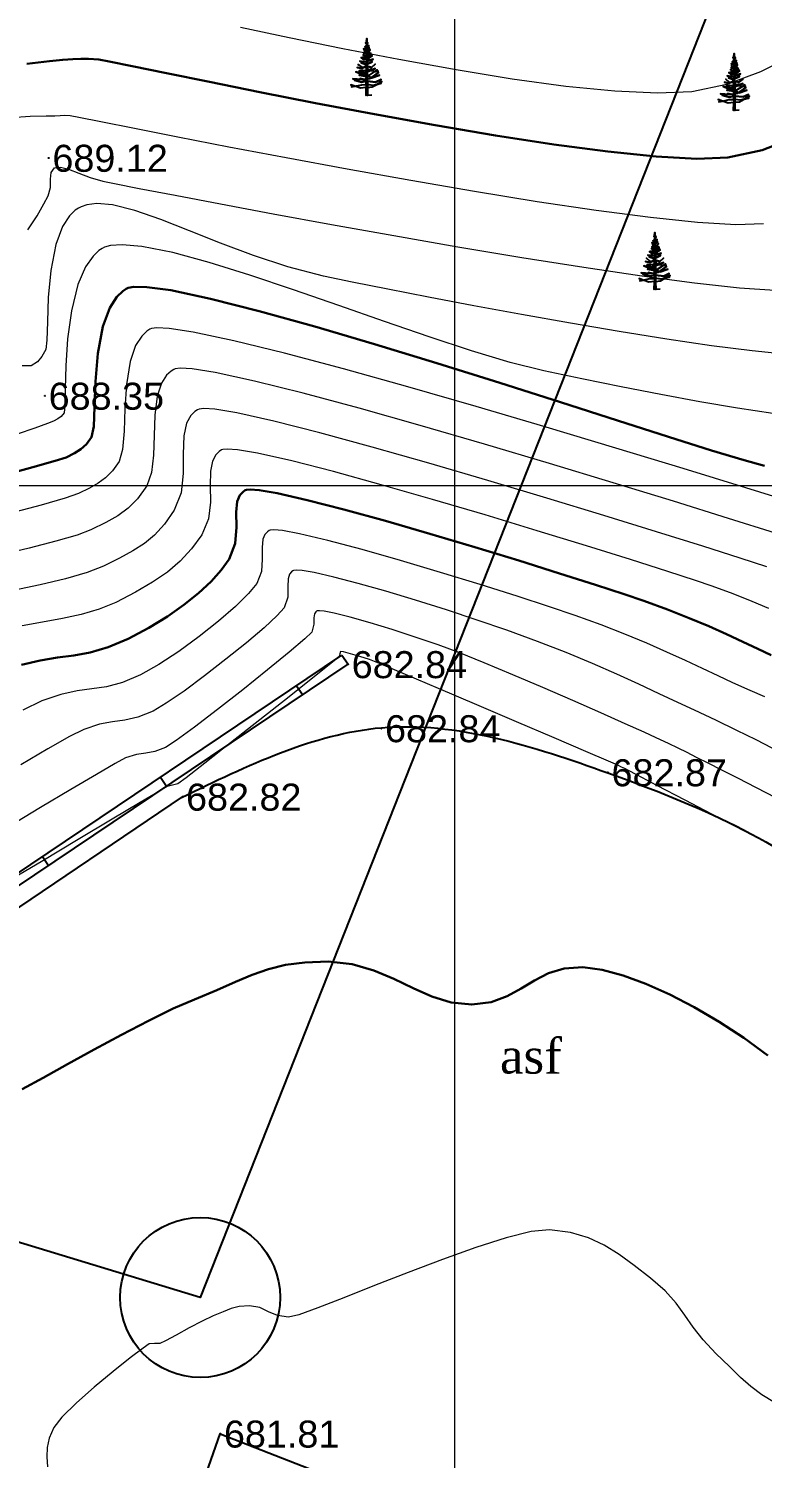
# Model space of a CAD drawing. Header units: feet. Extents: x 3381 to 1374491, y 675186 to 8751562.
# Drawn here: x 686647.5 to 686674.7, y 4376110.2 to 4376163.1 of the extents above; entities that cross this region are included whole.
import ezdxf

# ---------------------------------------------------------------- set-up
doc = ezdxf.new("R2010")
doc.units = ezdxf.units.FT
doc.header["$MEASUREMENT"] = 0
doc.header["$PDMODE"] = 34
doc.header["$PDSIZE"] = 0.01
doc.layers.get('0').update_dxf_attribs({"linetype": 'CONTINUOUS'})
for name, color, linetype in [('0_Point_Height', 2, 'CONTINUOUS'), ('0_Point_Point', 7, 'CONTINUOUS'), ('Aqaclar', 3, 'CONTINUOUS'), ('Yazilar', 7, 'CONTINUOUS')]:
    doc.layers.add(name, color=color, linetype=linetype)
for name, color, linetype, lineweight in [('ANA HORIZONTAL', 24, 'CONTINUOUS', 30), ('HORIZANTAL', 24, 'CONTINUOUS', 13), ('km setka', 170, 'CONTINUOUS', 15)]:
    doc.layers.add(name, color=color, linetype=linetype, lineweight=lineweight)
doc.styles.get("Standard").update_dxf_attribs({"font": 'arial.ttf', "height": 2.5})

msp = doc.modelspace()

# ---------------------------------------------------------------- linework, layer by layer
at = {"linetype": 'Continuous'}
for p, q in [((686642.723, 4376128.848, 682.77), (686659.136, 4376139.883, 682.842)), ((686659.136, 4376139.883, 682.842), (686659.359, 4376139.551, 682.842)), ((686642.946, 4376128.516, 682.77), (686659.359, 4376139.551, 682.842)), ((686657.458, 4376138.756, 682.839), (686657.682, 4376138.424, 682.839)), ((686652.424, 4376135.371), (686652.647, 4376135.039)), ((686648.052, 4376132.431), (686648.275, 4376132.1))]:
    msp.add_line(p, q, dxfattribs=at)
at = {"color": 30, "linetype": 'Continuous'}
msp.add_line((686642.001, 4376127.053, 682.709), (686653.228, 4376134.646, 682.82), dxfattribs=at)
msp.add_lwpolyline([(686561.888, 4376144.109), (686604.888, 4376228.109), (686685.888, 4376197.109), (686653.888, 4376116.109)], close=True)
at = {"color": 30, "linetype": 'Continuous', "elevation": 684.227}
msp.add_lwpolyline([(686520.321, 4376140.769), (686544.277, 4376135.188), (686566.407, 4376129.432), (686585.346, 4376124.858), (686597.144, 4376121.86), (686638.102, 4376111.667), (686653.614, 4376108.174), (686654.63, 4376111.065), (686665.312, 4376106.883), (686677.747, 4376100.863), (686698.461, 4376088.06)], dxfattribs=at)
msp.add_circle((686653.888, 4376116.109), 2.961)
at = {"linetype": 'Continuous'}
msp.add_open_spline([(686613.86, 4376350.079), (686615.681, 4376346.609), (686621.987, 4376334.591), (686631.884, 4376316.609), (686645.879, 4376297.345), (686656.65, 4376277.147), (686667.613, 4376259.262), (686676.741, 4376241.858), (686690.156, 4376223.337), (686706.755, 4376209.048), (686718.29, 4376194.211), (686726.22, 4376183.729), (686737.538, 4376171.81), (686745.787, 4376161.118), (686750.231, 4376155.358)], degree=3, knots=[0, 0, 0, 0, 11.75951, 40.72321, 61.46233, 83.054979, 109.290717, 124.392744, 141.962718, 177.533008, 189.558821, 198.276488, 216.955448, 238.768866, 238.768866, 238.768866, 238.768866], dxfattribs=at)
at = {"color": 30, "linetype": 'Continuous'}
msp.add_open_spline([(686653.199, 4376134.621), (686655.636, 4376135.804), (686660.729, 4376138.276), (686669.595, 4376135.452), (686676.867, 4376132.425), (686681.235, 4376127.177), (686682.187, 4376121.52), (686682.308, 4376117.54), (686682.382, 4376115.126)], degree=3, knots=[0, 0, 0, 0, 7.836941, 16.383664, 26.472949, 31.316468, 36.03358, 43.306752, 43.306752, 43.306752, 43.306752], dxfattribs=at)
at = {"layer": '0_Point_Point'}
for p in [(686648.282, 4376158.298, 689.123), (686648.142, 4376149.49, 688.349), (686659.359, 4376139.551, 682.842), (686660.593, 4376137.179, 682.839), (686668.976, 4376135.548, 682.871), (686653.228, 4376134.646, 682.82), (686654.63, 4376111.065, 681.814)]:
    msp.add_point(p, dxfattribs=at)
at = {"layer": 'ANA HORIZONTAL', "color": 16, "lineweight": 30}
for points, elevation in [([(686647.47, 4376161.781), (686648.316, 4376161.884), (686648.801, 4376161.935), (686649.175, 4376161.957), (686649.467, 4376161.967), (686649.759, 4376161.962), (686650.133, 4376161.939), (686650.518, 4376161.87), (686651.376, 4376161.697), (686652.638, 4376161.437), (686654.234, 4376161.11), (686656.096, 4376160.734), (686658.154, 4376160.33), (686660.34, 4376159.915), (686662.584, 4376159.508), (686664.818, 4376159.129), (686666.972, 4376158.797), (686668.977, 4376158.53), (686670.765, 4376158.348), (686672.266, 4376158.269), (686673.411, 4376158.312), (686674.69, 4376158.586), (686675.894, 4376159.059)], 690), ([(686674.769, 4376146.902), (686674.02, 4376147.102), (686672.813, 4376147.468), (686671.227, 4376147.968), (686669.339, 4376148.573), (686667.228, 4376149.25), (686664.973, 4376149.968), (686662.651, 4376150.696), (686660.343, 4376151.403), (686658.125, 4376152.058), (686656.076, 4376152.629), (686654.275, 4376153.086), (686652.801, 4376153.396), (686651.909, 4376153.518), (686651.434, 4376153.526), (686651.219, 4376153.487), (686651.144, 4376153.454), (686651.021, 4376153.37), (686650.803, 4376153.158), (686650.539, 4376152.743), (686650.288, 4376152.052), (686650.103, 4376151.054), (686650.017, 4376150.022), (686649.981, 4376149.079), (686649.949, 4376148.35), (686649.871, 4376147.958), (686649.675, 4376147.694), (686649.471, 4376147.512), (686649.231, 4376147.366), (686648.923, 4376147.211), (686648.525, 4376147.079), (686647.69, 4376146.844), (686646.529, 4376146.532)], 687.5), ([(686675.024, 4376139.89), (686674.522, 4376140.124), (686673.972, 4376140.383), (686673.37, 4376140.661), (686672.709, 4376140.957), (686671.981, 4376141.264), (686671.182, 4376141.58), (686670.304, 4376141.901), (686669.576, 4376142.147), (686668.514, 4376142.493), (686667.191, 4376142.915), (686665.679, 4376143.387), (686664.052, 4376143.884), (686662.383, 4376144.382), (686660.743, 4376144.856), (686659.207, 4376145.281), (686657.847, 4376145.632), (686656.736, 4376145.884), (686656.076, 4376145.998), (686655.738, 4376146.023), (686655.597, 4376146.009), (686655.553, 4376145.992), (686655.477, 4376145.939), (686655.359, 4376145.812), (686655.257, 4376145.573), (686655.216, 4376145.185), (686655.226, 4376144.623), (686655.184, 4376144.026), (686654.963, 4376143.446), (686654.668, 4376143.04), (686654.289, 4376142.619), (686653.828, 4376142.189), (686653.288, 4376141.756), (686652.672, 4376141.326), (686651.982, 4376140.905), (686651.222, 4376140.499), (686650.481, 4376140.182), (686649.821, 4376139.991), (686649.206, 4376139.879), (686648.601, 4376139.796), (686647.969, 4376139.695), (686647.275, 4376139.529)], 685), ([(686674.9, 4376125.072), (686674.006, 4376125.72), (686673.093, 4376126.319), (686672.174, 4376126.859), (686671.267, 4376127.331), (686670.386, 4376127.724), (686669.546, 4376128.029), (686668.763, 4376128.235), (686668.054, 4376128.333), (686667.361, 4376128.293), (686666.78, 4376128.113), (686666.264, 4376127.846), (686665.769, 4376127.544), (686665.247, 4376127.26), (686664.653, 4376127.047), (686663.94, 4376126.955), (686663.183, 4376127.032), (686662.466, 4376127.253), (686661.766, 4376127.562), (686661.056, 4376127.901), (686660.313, 4376128.215), (686659.509, 4376128.448), (686658.621, 4376128.543), (686657.767, 4376128.514), (686657.051, 4376128.418), (686656.418, 4376128.262), (686655.817, 4376128.05), (686655.195, 4376127.79), (686654.498, 4376127.486), (686653.674, 4376127.145), (686652.887, 4376126.802), (686651.971, 4376126.353), (686650.979, 4376125.835), (686649.962, 4376125.285), (686648.976, 4376124.742), (686648.072, 4376124.243), (686647.303, 4376123.825)], 682.5)]:
    msp.add_lwpolyline(points, dxfattribs=dict(at, elevation=elevation))
at = {"layer": 'Aqaclar', "color": 3}
for points in [[(686660.241, 4376160.616), (686660.029, 4376160.608), (686660.033, 4376160.903), (686659.825, 4376160.879), (686659.615, 4376160.954), (686659.465, 4376161.009), (686659.615, 4376160.954), (686659.49, 4376160.928), (686659.615, 4376160.954), (686659.869, 4376161.009), (686660.034, 4376161.016), (686660.033, 4376160.903), (686660.078, 4376160.908), (686660.082, 4376160.61), (686660.078, 4376160.908), (686660.254, 4376160.928), (686660.421, 4376161.021), (686660.589, 4376161.065), (686660.421, 4376161.021), (686660.614, 4376161.13), (686660.421, 4376161.021), (686660.28, 4376160.984), (686660.077, 4376161.014), (686660.078, 4376160.908), (686660.077, 4376161.014), (686660.058, 4376161.017), (686660.034, 4376161.016), (686660.036, 4376161.138), (686660.033, 4376161.138), (686659.863, 4376161.098), (686659.604, 4376161.171), (686659.863, 4376161.098), (686660.033, 4376161.138), (686660.036, 4376161.138), (686660.036, 4376161.185), (686660.027, 4376161.187), (686659.812, 4376161.235), (686659.942, 4376161.206), (686659.869, 4376161.195), (686659.54, 4376161.227), (686659.869, 4376161.195), (686659.942, 4376161.206), (686660.037, 4376161.221), (686660.036, 4376161.185), (686660.037, 4376161.221), (686660.074, 4376161.226), (686660.077, 4376161.014), (686660.075, 4376161.139), (686660.077, 4376161.138), (686660.381, 4376161.106), (686660.583, 4376161.195), (686660.381, 4376161.106), (686660.075, 4376161.139), (686660.074, 4376161.226), (686660.185, 4376161.243), (686660.482, 4376161.454), (686660.219, 4376161.268), (686660.242, 4376161.26), (686660.526, 4376161.357), (686660.242, 4376161.26), (686660.134, 4376161.3), (686660.073, 4376161.31), (686660.074, 4376161.226), (686660.073, 4376161.31), (686660.038, 4376161.315), (686660.037, 4376161.221), (686660.038, 4376161.315), (686659.774, 4376161.357), (686660.038, 4376161.315), (686660.038, 4376161.365), (686659.97, 4376161.365), (686659.648, 4376161.486), (686659.97, 4376161.365), (686660.038, 4376161.365), (686660.04, 4376161.468), (686659.951, 4376161.43), (686659.743, 4376161.478), (686659.951, 4376161.43), (686660.071, 4376161.481), (686660.072, 4376161.365), (686660.038, 4376161.365), (686660.072, 4376161.365), (686660.073, 4376161.31), (686660.072, 4376161.365), (686660.153, 4376161.365), (686660.352, 4376161.498), (686660.444, 4376161.559), (686660.352, 4376161.498), (686660.374, 4376161.494), (686660.469, 4376161.511), (686660.374, 4376161.494), (686660.216, 4376161.519), (686660.189, 4376161.531), (686660.071, 4376161.481), (686660.189, 4376161.531), (686660.368, 4376161.608), (686660.189, 4376161.531), (686660.128, 4376161.56), (686660.235, 4376161.584), (686660.128, 4376161.56), (686660.058, 4376161.592), (686660.069, 4376161.587), (686660.07, 4376161.547), (686660.128, 4376161.56), (686660.07, 4376161.547), (686660.071, 4376161.481), (686660.07, 4376161.547), (686660.041, 4376161.54), (686660.04, 4376161.468), (686660.041, 4376161.54), (686659.945, 4376161.519), (686659.768, 4376161.527), (686659.945, 4376161.519), (686660.041, 4376161.54), (686660.042, 4376161.632), (686660.096, 4376161.624), (686660.069, 4376161.628), (686660.069, 4376161.587), (686660.069, 4376161.628), (686660.042, 4376161.632), (686659.869, 4376161.656), (686659.736, 4376161.762), (686659.869, 4376161.656), (686659.933, 4376161.647), (686659.869, 4376161.608), (686659.698, 4376161.648), (686659.869, 4376161.608), (686659.933, 4376161.647), (686660.043, 4376161.715), (686660.042, 4376161.632), (686660.069, 4376161.628), (686660.068, 4376161.692), (686660.229, 4376161.648), (686660.368, 4376161.77), (686660.229, 4376161.648), (686660.068, 4376161.692), (686660.067, 4376161.772), (686660.254, 4376161.859), (686660.027, 4376161.754), (686659.844, 4376161.818), (686660.027, 4376161.754), (686660.043, 4376161.761), (686660.043, 4376161.715), (686660.045, 4376161.873), (686660.027, 4376161.867), (686659.938, 4376161.859), (686659.793, 4376161.883), (686659.938, 4376161.859), (686660.027, 4376161.867), (686660.045, 4376161.873), (686660.066, 4376161.88), (686660.067, 4376161.772), (686660.066, 4376161.88), (686660.286, 4376161.956), (686660.18, 4376161.92), (686660.254, 4376161.916), (686660.103, 4376161.924), (686659.989, 4376161.98), (686660.046, 4376161.952), (686660.045, 4376161.873), (686660.066, 4376161.88), (686660.065, 4376161.974), (686659.938, 4376161.94), (686659.85, 4376162.013), (686659.938, 4376161.94), (686660.046, 4376161.969), (686660.046, 4376161.952), (686660.046, 4376161.969), (686660.147, 4376161.997), (686660.248, 4376162.078), (686660.147, 4376161.997), (686660.065, 4376161.974), (686660.064, 4376162.015), (686660.096, 4376162.013), (686660.223, 4376162.126), (686660.096, 4376162.013), (686660.064, 4376162.015), (686660.047, 4376162.017), (686660.046, 4376161.969), (686660.047, 4376162.017), (686659.907, 4376162.029), (686660.047, 4376162.017), (686660.047, 4376162.033), (686659.919, 4376162.118), (686660.047, 4376162.033), (686660.048, 4376162.144), (686660.052, 4376162.142), (686659.938, 4376162.191), (686660.052, 4376162.142), (686660.159, 4376162.207), (686660.062, 4376162.148), (686660.064, 4376162.015), (686660.063, 4376162.082), (686660.204, 4376162.175), (686660.063, 4376162.082), (686660.061, 4376162.219), (686660.122, 4376162.231), (686660.178, 4376162.296), (686660.122, 4376162.231), (686660.061, 4376162.219), (686660.049, 4376162.216), (686660.048, 4376162.144), (686660.049, 4376162.216), (686660.008, 4376162.207), (686659.957, 4376162.272), (686660.008, 4376162.207), (686660.049, 4376162.216), (686660.05, 4376162.309), (686659.938, 4376162.337), (686660.071, 4376162.304), (686660.159, 4376162.353), (686660.071, 4376162.304), (686660.06, 4376162.307), (686660.061, 4376162.219), (686660.06, 4376162.307), (686660.06, 4376162.351), (686660.141, 4376162.393), (686660.06, 4376162.351), (686660.059, 4376162.424), (686660.09, 4376162.418), (686660.059, 4376162.424), (686660.008, 4376162.434), (686660.052, 4376162.425), (686660.05, 4376162.309), (686660.051, 4376162.353), (686660.008, 4376162.361), (686660.051, 4376162.353), (686660.051, 4376162.383), (686659.976, 4376162.41), (686660.051, 4376162.383), (686660.052, 4376162.425), (686660.052, 4376162.465), (686660.027, 4376162.474), (686660.058, 4376162.462), (686660.09, 4376162.45), (686660.115, 4376162.418), (686660.102, 4376162.435), (686660.134, 4376162.458), (686660.09, 4376162.426), (686660.102, 4376162.435), (686660.09, 4376162.45), (686660.058, 4376162.462), (686660.059, 4376162.424), (686660.058, 4376162.462), (686660.058, 4376162.524), (686660.096, 4376162.555), (686660.063, 4376162.528), (686660.084, 4376162.515), (686660.063, 4376162.528), (686660.053, 4376162.534), (686660.008, 4376162.563), (686660.053, 4376162.534), (686660.054, 4376162.594), (686660.027, 4376162.628), (686660.054, 4376162.594), (686660.055, 4376162.717), (686660.058, 4376162.532), (686660.058, 4376162.524), (686660.058, 4376162.532), (686660.053, 4376162.534), (686660.053, 4376162.52), (686660.058, 4376162.524), (686660.046, 4376162.515), (686660.053, 4376162.52), (686660.052, 4376162.465)], [(686673.841, 4376160.065), (686673.629, 4376160.057), (686673.633, 4376160.352), (686673.425, 4376160.328), (686673.216, 4376160.404), (686673.065, 4376160.458), (686673.216, 4376160.404), (686673.09, 4376160.377), (686673.216, 4376160.404), (686673.469, 4376160.458), (686673.634, 4376160.465), (686673.633, 4376160.352), (686673.678, 4376160.357), (686673.682, 4376160.059), (686673.678, 4376160.357), (686673.855, 4376160.377), (686674.021, 4376160.47), (686674.189, 4376160.515), (686674.021, 4376160.47), (686674.215, 4376160.579), (686674.021, 4376160.47), (686673.88, 4376160.434), (686673.677, 4376160.463), (686673.678, 4376160.357), (686673.677, 4376160.463), (686673.659, 4376160.466), (686673.634, 4376160.465), (686673.636, 4376160.588), (686673.634, 4376160.587), (686673.463, 4376160.547), (686673.204, 4376160.62), (686673.463, 4376160.547), (686673.634, 4376160.587), (686673.636, 4376160.588), (686673.637, 4376160.634), (686673.627, 4376160.636), (686673.413, 4376160.685), (686673.542, 4376160.655), (686673.469, 4376160.644), (686673.141, 4376160.676), (686673.469, 4376160.644), (686673.542, 4376160.655), (686673.637, 4376160.67), (686673.637, 4376160.634), (686673.637, 4376160.67), (686673.674, 4376160.676), (686673.677, 4376160.463), (686673.675, 4376160.588), (686673.678, 4376160.587), (686673.981, 4376160.555), (686674.183, 4376160.644), (686673.981, 4376160.555), (686673.675, 4376160.588), (686673.674, 4376160.676), (686673.785, 4376160.693), (686674.082, 4376160.903), (686673.82, 4376160.717), (686673.842, 4376160.709), (686674.126, 4376160.806), (686673.842, 4376160.709), (686673.735, 4376160.749), (686673.673, 4376160.759), (686673.674, 4376160.676), (686673.673, 4376160.759), (686673.638, 4376160.765), (686673.637, 4376160.67), (686673.638, 4376160.765), (686673.375, 4376160.806), (686673.638, 4376160.765), (686673.639, 4376160.814), (686673.57, 4376160.814), (686673.248, 4376160.936), (686673.57, 4376160.814), (686673.639, 4376160.814), (686673.64, 4376160.917), (686673.551, 4376160.879), (686673.343, 4376160.928), (686673.551, 4376160.879), (686673.671, 4376160.93), (686673.673, 4376160.814), (686673.639, 4376160.814), (686673.673, 4376160.814), (686673.673, 4376160.759), (686673.673, 4376160.814), (686673.754, 4376160.814), (686673.952, 4376160.947), (686674.044, 4376161.008), (686673.952, 4376160.947), (686673.975, 4376160.944), (686674.069, 4376160.96), (686673.975, 4376160.944), (686673.817, 4376160.968), (686673.789, 4376160.981), (686673.671, 4376160.93), (686673.789, 4376160.981), (686673.968, 4376161.057), (686673.789, 4376160.981), (686673.728, 4376161.009), (686673.836, 4376161.033), (686673.728, 4376161.009), (686673.659, 4376161.041), (686673.67, 4376161.036), (686673.67, 4376160.996), (686673.728, 4376161.009), (686673.67, 4376160.996), (686673.671, 4376160.93), (686673.67, 4376160.996), (686673.641, 4376160.989), (686673.64, 4376160.917), (686673.641, 4376160.989), (686673.545, 4376160.968), (686673.368, 4376160.976), (686673.545, 4376160.968), (686673.641, 4376160.989), (686673.642, 4376161.081), (686673.697, 4376161.073), (686673.669, 4376161.077), (686673.67, 4376161.036), (686673.669, 4376161.077), (686673.642, 4376161.081), (686673.469, 4376161.106), (686673.337, 4376161.211), (686673.469, 4376161.106), (686673.533, 4376161.097), (686673.469, 4376161.057), (686673.299, 4376161.098), (686673.469, 4376161.057), (686673.533, 4376161.097), (686673.643, 4376161.165), (686673.642, 4376161.081), (686673.669, 4376161.077), (686673.669, 4376161.141), (686673.829, 4376161.098), (686673.968, 4376161.219), (686673.829, 4376161.098), (686673.669, 4376161.141), (686673.668, 4376161.221), (686673.855, 4376161.308), (686673.627, 4376161.203), (686673.444, 4376161.268), (686673.627, 4376161.203), (686673.644, 4376161.21), (686673.643, 4376161.165), (686673.645, 4376161.322), (686673.627, 4376161.316), (686673.539, 4376161.308), (686673.394, 4376161.332), (686673.539, 4376161.308), (686673.627, 4376161.316), (686673.645, 4376161.322), (686673.666, 4376161.33), (686673.668, 4376161.221), (686673.666, 4376161.33), (686673.886, 4376161.405), (686673.78, 4376161.369), (686673.855, 4376161.365), (686673.703, 4376161.373), (686673.589, 4376161.43), (686673.646, 4376161.401), (686673.645, 4376161.322), (686673.666, 4376161.33), (686673.665, 4376161.423), (686673.539, 4376161.389), (686673.45, 4376161.462), (686673.539, 4376161.389), (686673.646, 4376161.418), (686673.646, 4376161.401), (686673.646, 4376161.418), (686673.747, 4376161.446), (686673.848, 4376161.527), (686673.747, 4376161.446), (686673.665, 4376161.423), (686673.664, 4376161.465), (686673.697, 4376161.462), (686673.823, 4376161.575), (686673.697, 4376161.462), (686673.664, 4376161.465), (686673.647, 4376161.466), (686673.646, 4376161.418), (686673.647, 4376161.466), (686673.507, 4376161.478), (686673.647, 4376161.466), (686673.647, 4376161.482), (686673.52, 4376161.567), (686673.647, 4376161.482), (686673.649, 4376161.593), (686673.653, 4376161.592), (686673.539, 4376161.64), (686673.653, 4376161.592), (686673.76, 4376161.656), (686673.663, 4376161.598), (686673.664, 4376161.465), (686673.664, 4376161.531), (686673.804, 4376161.624), (686673.664, 4376161.531), (686673.662, 4376161.668), (686673.722, 4376161.681), (686673.779, 4376161.745), (686673.722, 4376161.681), (686673.662, 4376161.668), (686673.649, 4376161.665), (686673.649, 4376161.593), (686673.649, 4376161.665), (686673.608, 4376161.656), (686673.558, 4376161.721), (686673.608, 4376161.656), (686673.649, 4376161.665), (686673.651, 4376161.759), (686673.539, 4376161.786), (686673.671, 4376161.754), (686673.76, 4376161.802), (686673.671, 4376161.754), (686673.661, 4376161.756), (686673.662, 4376161.668), (686673.661, 4376161.756), (686673.66, 4376161.8), (686673.741, 4376161.843), (686673.66, 4376161.8), (686673.659, 4376161.873), (686673.69, 4376161.867), (686673.659, 4376161.873), (686673.608, 4376161.883), (686673.652, 4376161.874), (686673.651, 4376161.759), (686673.651, 4376161.802), (686673.608, 4376161.81), (686673.651, 4376161.802), (686673.652, 4376161.832), (686673.577, 4376161.859), (686673.652, 4376161.832), (686673.652, 4376161.874), (686673.653, 4376161.914), (686673.627, 4376161.924), (686673.659, 4376161.911), (686673.69, 4376161.899), (686673.716, 4376161.867), (686673.702, 4376161.884), (686673.735, 4376161.907), (686673.69, 4376161.875), (686673.702, 4376161.884), (686673.69, 4376161.899), (686673.659, 4376161.911), (686673.659, 4376161.873), (686673.659, 4376161.911), (686673.658, 4376161.974), (686673.697, 4376162.005), (686673.663, 4376161.978), (686673.684, 4376161.964), (686673.663, 4376161.978), (686673.653, 4376161.984), (686673.608, 4376162.013), (686673.653, 4376161.984), (686673.654, 4376162.043), (686673.627, 4376162.077), (686673.654, 4376162.043), (686673.656, 4376162.166), (686673.658, 4376161.981), (686673.658, 4376161.974), (686673.658, 4376161.981), (686673.653, 4376161.984), (686673.653, 4376161.97), (686673.658, 4376161.974), (686673.646, 4376161.964), (686673.653, 4376161.97), (686673.653, 4376161.914)], [(686670.907, 4376153.435), (686670.695, 4376153.428), (686670.699, 4376153.722), (686670.491, 4376153.699), (686670.281, 4376153.774), (686670.131, 4376153.828), (686670.281, 4376153.774), (686670.156, 4376153.747), (686670.281, 4376153.774), (686670.535, 4376153.828), (686670.7, 4376153.835), (686670.699, 4376153.722), (686670.744, 4376153.727), (686670.748, 4376153.43), (686670.744, 4376153.727), (686670.92, 4376153.747), (686671.087, 4376153.841), (686671.255, 4376153.885), (686671.087, 4376153.841), (686671.28, 4376153.95), (686671.087, 4376153.841), (686670.946, 4376153.804), (686670.743, 4376153.834), (686670.744, 4376153.727), (686670.743, 4376153.834), (686670.725, 4376153.836), (686670.7, 4376153.835), (686670.702, 4376153.958), (686670.699, 4376153.958), (686670.529, 4376153.917), (686670.27, 4376153.99), (686670.529, 4376153.917), (686670.699, 4376153.958), (686670.702, 4376153.958), (686670.702, 4376154.004), (686670.693, 4376154.006), (686670.478, 4376154.055), (686670.608, 4376154.026), (686670.535, 4376154.015), (686670.207, 4376154.047), (686670.535, 4376154.015), (686670.608, 4376154.026), (686670.703, 4376154.04), (686670.702, 4376154.004), (686670.703, 4376154.04), (686670.74, 4376154.046), (686670.743, 4376153.834), (686670.741, 4376153.958), (686670.744, 4376153.958), (686671.047, 4376153.926), (686671.249, 4376154.015), (686671.047, 4376153.926), (686670.741, 4376153.958), (686670.74, 4376154.046), (686670.851, 4376154.063), (686671.148, 4376154.274), (686670.886, 4376154.088), (686670.908, 4376154.079), (686671.192, 4376154.177), (686670.908, 4376154.079), (686670.8, 4376154.12), (686670.739, 4376154.13), (686670.74, 4376154.046), (686670.739, 4376154.13), (686670.704, 4376154.135), (686670.703, 4376154.04), (686670.704, 4376154.135), (686670.44, 4376154.177), (686670.704, 4376154.135), (686670.705, 4376154.185), (686670.636, 4376154.185), (686670.314, 4376154.306), (686670.636, 4376154.185), (686670.705, 4376154.185), (686670.706, 4376154.287), (686670.617, 4376154.249), (686670.409, 4376154.298), (686670.617, 4376154.249), (686670.737, 4376154.301), (686670.738, 4376154.185), (686670.705, 4376154.185), (686670.738, 4376154.185), (686670.739, 4376154.13), (686670.738, 4376154.185), (686670.819, 4376154.185), (686671.018, 4376154.318), (686671.11, 4376154.379), (686671.018, 4376154.318), (686671.04, 4376154.314), (686671.135, 4376154.33), (686671.04, 4376154.314), (686670.882, 4376154.338), (686670.855, 4376154.351), (686670.737, 4376154.301), (686670.855, 4376154.351), (686671.034, 4376154.428), (686670.855, 4376154.351), (686670.794, 4376154.379), (686670.901, 4376154.403), (686670.794, 4376154.379), (686670.725, 4376154.411), (686670.736, 4376154.406), (686670.736, 4376154.366), (686670.794, 4376154.379), (686670.736, 4376154.366), (686670.737, 4376154.301), (686670.736, 4376154.366), (686670.707, 4376154.36), (686670.706, 4376154.287), (686670.707, 4376154.36), (686670.611, 4376154.338), (686670.434, 4376154.347), (686670.611, 4376154.338), (686670.707, 4376154.36), (686670.708, 4376154.452), (686670.762, 4376154.444), (686670.735, 4376154.448), (686670.736, 4376154.406), (686670.735, 4376154.448), (686670.708, 4376154.452), (686670.535, 4376154.476), (686670.402, 4376154.581), (686670.535, 4376154.476), (686670.599, 4376154.467), (686670.535, 4376154.428), (686670.365, 4376154.468), (686670.535, 4376154.428), (686670.599, 4376154.467), (686670.709, 4376154.535), (686670.708, 4376154.452), (686670.735, 4376154.448), (686670.734, 4376154.511), (686670.895, 4376154.468), (686671.034, 4376154.59), (686670.895, 4376154.468), (686670.734, 4376154.511), (686670.733, 4376154.592), (686670.92, 4376154.679), (686670.693, 4376154.573), (686670.51, 4376154.638), (686670.693, 4376154.573), (686670.709, 4376154.581), (686670.709, 4376154.535), (686670.711, 4376154.693), (686670.693, 4376154.687), (686670.605, 4376154.679), (686670.459, 4376154.703), (686670.605, 4376154.679), (686670.693, 4376154.687), (686670.711, 4376154.693), (686670.732, 4376154.7), (686670.733, 4376154.592), (686670.732, 4376154.7), (686670.952, 4376154.776), (686670.846, 4376154.739), (686670.92, 4376154.735), (686670.769, 4376154.743), (686670.655, 4376154.8), (686670.712, 4376154.772), (686670.711, 4376154.693), (686670.732, 4376154.7), (686670.731, 4376154.794), (686670.605, 4376154.76), (686670.516, 4376154.832), (686670.605, 4376154.76), (686670.712, 4376154.789), (686670.712, 4376154.772), (686670.712, 4376154.789), (686670.813, 4376154.816), (686670.914, 4376154.897), (686670.813, 4376154.816), (686670.731, 4376154.794), (686670.73, 4376154.835), (686670.762, 4376154.832), (686670.889, 4376154.946), (686670.762, 4376154.832), (686670.73, 4376154.835), (686670.713, 4376154.837), (686670.712, 4376154.789), (686670.713, 4376154.837), (686670.573, 4376154.849), (686670.713, 4376154.837), (686670.713, 4376154.852), (686670.586, 4376154.938), (686670.713, 4376154.852), (686670.714, 4376154.964), (686670.718, 4376154.962), (686670.605, 4376155.011), (686670.718, 4376154.962), (686670.826, 4376155.027), (686670.729, 4376154.968), (686670.73, 4376154.835), (686670.729, 4376154.902), (686670.87, 4376154.994), (686670.729, 4376154.902), (686670.728, 4376155.038), (686670.788, 4376155.051), (686670.845, 4376155.116), (686670.788, 4376155.051), (686670.728, 4376155.038), (686670.715, 4376155.036), (686670.714, 4376154.964), (686670.715, 4376155.036), (686670.674, 4376155.027), (686670.624, 4376155.092), (686670.674, 4376155.027), (686670.715, 4376155.036), (686670.716, 4376155.129), (686670.605, 4376155.156), (686670.737, 4376155.124), (686670.826, 4376155.173), (686670.737, 4376155.124), (686670.727, 4376155.127), (686670.728, 4376155.038), (686670.727, 4376155.127), (686670.726, 4376155.171), (686670.807, 4376155.213), (686670.726, 4376155.171), (686670.725, 4376155.244), (686670.756, 4376155.237), (686670.725, 4376155.244), (686670.674, 4376155.254), (686670.718, 4376155.245), (686670.716, 4376155.129), (686670.717, 4376155.173), (686670.674, 4376155.181), (686670.717, 4376155.173), (686670.717, 4376155.203), (686670.642, 4376155.229), (686670.717, 4376155.203), (686670.718, 4376155.245), (686670.718, 4376155.284), (686670.693, 4376155.294), (686670.725, 4376155.282), (686670.756, 4376155.27), (686670.781, 4376155.237), (686670.768, 4376155.254), (686670.8, 4376155.278), (686670.756, 4376155.245), (686670.768, 4376155.254), (686670.756, 4376155.27), (686670.725, 4376155.282), (686670.725, 4376155.244), (686670.725, 4376155.282), (686670.724, 4376155.344), (686670.762, 4376155.375), (686670.729, 4376155.348), (686670.75, 4376155.335), (686670.729, 4376155.348), (686670.719, 4376155.354), (686670.674, 4376155.383), (686670.719, 4376155.354), (686670.72, 4376155.414), (686670.693, 4376155.448), (686670.72, 4376155.414), (686670.721, 4376155.537), (686670.724, 4376155.351), (686670.724, 4376155.344), (686670.724, 4376155.351), (686670.719, 4376155.354), (686670.719, 4376155.34), (686670.724, 4376155.344), (686670.712, 4376155.335), (686670.719, 4376155.34), (686670.718, 4376155.284)]]:
    msp.add_lwpolyline(points, dxfattribs=at)
at = {"layer": 'HORIZANTAL', "color": 16, "linetype": 'Continuous', "lineweight": 20}
for points, elevation in [([(686655.377, 4376163.138), (686657.185, 4376162.756), (686659.163, 4376162.353), (686661.244, 4376161.949), (686663.358, 4376161.569), (686665.44, 4376161.231), (686667.422, 4376160.96), (686669.235, 4376160.776), (686670.813, 4376160.702), (686672.089, 4376160.758), (686673.375, 4376161.028), (686674.634, 4376161.496), (686675.867, 4376162.111), (686677.076, 4376162.82), (686678.263, 4376163.572)], 690.5), ([(686646.893, 4376159.794), (686647.599, 4376159.842), (686648.181, 4376159.856), (686648.505, 4376159.861), (686648.71, 4376159.873), (686648.873, 4376159.875), (686649.077, 4376159.863), (686649.398, 4376159.803), (686650.215, 4376159.641), (686651.458, 4376159.395), (686653.06, 4376159.08), (686654.951, 4376158.714), (686657.064, 4376158.313), (686659.329, 4376157.893), (686661.679, 4376157.471), (686664.045, 4376157.065), (686666.357, 4376156.689), (686668.549, 4376156.362), (686670.551, 4376156.1), (686672.294, 4376155.919), (686673.711, 4376155.835), (686674.733, 4376155.867)], 689.5), ([(686647.51, 4376155.637), (686647.855, 4376156.158), (686648.105, 4376156.601), (686648.259, 4376156.899), (686648.346, 4376157.208), (686648.352, 4376157.505), (686648.373, 4376157.757), (686648.499, 4376157.931), (686648.715, 4376157.96), (686649.018, 4376157.878), (686649.392, 4376157.732), (686649.821, 4376157.569), (686650.289, 4376157.435), (686650.716, 4376157.348), (686651.63, 4376157.169), (686652.96, 4376156.913), (686654.637, 4376156.595), (686656.591, 4376156.23), (686658.753, 4376155.835), (686661.053, 4376155.423), (686663.421, 4376155.012), (686665.788, 4376154.616), (686668.083, 4376154.25), (686670.237, 4376153.93), (686672.182, 4376153.672), (686673.846, 4376153.491), (686675.16, 4376153.402)], 689), ([(686675.607, 4376151.017), (686674.313, 4376151.151), (686672.813, 4376151.345), (686671.158, 4376151.588), (686669.4, 4376151.869), (686667.589, 4376152.175), (686665.775, 4376152.496), (686664.01, 4376152.821), (686662.344, 4376153.137), (686660.828, 4376153.434), (686659.513, 4376153.7), (686658.449, 4376153.924), (686657.133, 4376154.264), (686655.858, 4376154.685), (686654.639, 4376155.146), (686653.491, 4376155.604), (686652.431, 4376156.02), (686651.475, 4376156.353), (686650.637, 4376156.56), (686650.062, 4376156.61), (686649.693, 4376156.564), (686649.478, 4376156.49), (686649.38, 4376156.439), (686649.263, 4376156.359), (686649.054, 4376156.155), (686648.797, 4376155.756), (686648.548, 4376155.088), (686648.359, 4376154.124), (686648.266, 4376153.132), (686648.231, 4376152.233), (686648.212, 4376151.552), (686648.169, 4376151.209), (686648.026, 4376150.941), (686647.87, 4376150.745), (686647.634, 4376150.602), (686647.298, 4376150.601)], 688.5), ([(686675.083, 4376148.831), (686673.778, 4376149.034), (686672.383, 4376149.273), (686670.934, 4376149.538), (686669.465, 4376149.822), (686668.011, 4376150.116), (686666.609, 4376150.413), (686665.363, 4376150.727), (686663.932, 4376151.158), (686662.367, 4376151.673), (686660.715, 4376152.242), (686659.025, 4376152.834), (686657.347, 4376153.416), (686655.73, 4376153.956), (686654.222, 4376154.425), (686652.872, 4376154.79), (686651.73, 4376155.019), (686650.998, 4376155.084), (686650.572, 4376155.053), (686650.352, 4376154.991), (686650.262, 4376154.946), (686650.142, 4376154.866), (686649.924, 4376154.663), (686649.647, 4376154.268), (686649.362, 4376153.607), (686649.121, 4376152.636), (686648.981, 4376151.602), (686648.913, 4376150.605), (686648.888, 4376149.748), (686648.878, 4376149.132), (686648.853, 4376148.86), (686648.745, 4376148.724), (686648.625, 4376148.637), (686648.463, 4376148.553), (686648.239, 4376148.463), (686647.771, 4376148.294), (686647.114, 4376148.076)], 688), ([(686676.152, 4376145.436), (686674.079, 4376146.082), (686671.762, 4376146.797), (686669.275, 4376147.555), (686666.698, 4376148.33), (686664.106, 4376149.095), (686661.577, 4376149.824), (686659.187, 4376150.491), (686657.014, 4376151.068), (686655.134, 4376151.531), (686653.625, 4376151.851), (686652.736, 4376151.988), (686652.281, 4376152.012), (686652.088, 4376151.987), (686652.026, 4376151.962), (686651.917, 4376151.888), (686651.725, 4376151.704), (686651.499, 4376151.349), (686651.294, 4376150.762), (686651.156, 4376149.913), (686651.099, 4376149.023), (686651.07, 4376148.187), (686651.018, 4376147.499), (686650.889, 4376147.056), (686650.639, 4376146.707), (686650.388, 4376146.452), (686650.111, 4376146.252), (686649.785, 4376146.07), (686649.383, 4376145.869), (686648.894, 4376145.696), (686648.004, 4376145.444), (686646.828, 4376145.136)], 687), ([(686675.184, 4376144.406), (686673.44, 4376144.954), (686671.411, 4376145.584), (686669.177, 4376146.27), (686666.817, 4376146.985), (686664.409, 4376147.701), (686662.034, 4376148.392), (686659.771, 4376149.029), (686657.699, 4376149.586), (686655.897, 4376150.036), (686654.445, 4376150.351), (686653.589, 4376150.488), (686653.151, 4376150.515), (686652.966, 4376150.493), (686652.908, 4376150.469), (686652.812, 4376150.405), (686652.647, 4376150.249), (686652.46, 4376149.955), (686652.301, 4376149.472), (686652.209, 4376148.771), (686652.181, 4376148.023), (686652.16, 4376147.294), (686652.088, 4376146.649), (686651.908, 4376146.153), (686651.565, 4376145.676), (686651.221, 4376145.326), (686650.841, 4376145.051), (686650.393, 4376144.802), (686649.843, 4376144.526), (686649.335, 4376144.334), (686648.548, 4376144.107), (686647.56, 4376143.854), (686646.45, 4376143.587)], 686.5), ([(686674.866, 4376143.159), (686673.877, 4376143.478), (686672.487, 4376143.919), (686670.778, 4376144.455), (686668.83, 4376145.059), (686666.722, 4376145.702), (686664.537, 4376146.357), (686662.353, 4376146.997), (686660.251, 4376147.595), (686658.313, 4376148.122), (686656.616, 4376148.551), (686655.244, 4376148.855), (686654.432, 4376148.99), (686654.018, 4376149.018), (686653.844, 4376148.999), (686653.789, 4376148.977), (686653.695, 4376148.913), (686653.54, 4376148.759), (686653.384, 4376148.472), (686653.283, 4376148.007), (686653.26, 4376147.332), (686653.259, 4376146.608), (686653.18, 4376145.895), (686652.926, 4376145.251), (686652.562, 4376144.733), (686652.202, 4376144.334), (686651.821, 4376144.017), (686651.394, 4376143.745), (686650.896, 4376143.48), (686650.303, 4376143.184), (686649.699, 4376142.947), (686648.901, 4376142.719), (686647.97, 4376142.498), (686646.964, 4376142.279)], 686), ([(686674.935, 4376141.61), (686674.312, 4376141.88), (686673.616, 4376142.16), (686672.84, 4376142.446), (686672.225, 4376142.651), (686671.191, 4376142.987), (686669.817, 4376143.424), (686668.18, 4376143.936), (686666.36, 4376144.497), (686664.436, 4376145.079), (686662.487, 4376145.655), (686660.591, 4376146.199), (686658.827, 4376146.683), (686657.274, 4376147.081), (686656.011, 4376147.365), (686655.263, 4376147.492), (686654.881, 4376147.521), (686654.721, 4376147.504), (686654.671, 4376147.485), (686654.592, 4376147.431), (686654.464, 4376147.305), (686654.339, 4376147.074), (686654.266, 4376146.7), (686654.26, 4376146.154), (686654.265, 4376145.555), (686654.19, 4376144.941), (686653.945, 4376144.348), (686653.568, 4376143.822), (686653.149, 4376143.367), (686652.674, 4376142.963), (686652.127, 4376142.588), (686651.495, 4376142.221), (686650.762, 4376141.841), (686650.147, 4376141.586), (686649.486, 4376141.393), (686648.787, 4376141.242), (686648.055, 4376141.108), (686647.298, 4376140.97)], 685.5), ([(686674.783, 4376138.342), (686674.24, 4376138.583), (686673.604, 4376138.87), (686673.063, 4376139.122), (686672.479, 4376139.397), (686671.846, 4376139.692), (686671.16, 4376140.004), (686670.414, 4376140.33), (686669.603, 4376140.666), (686668.723, 4376141.009), (686667.768, 4376141.357), (686666.82, 4376141.679), (686665.621, 4376142.07), (686664.25, 4376142.505), (686662.785, 4376142.955), (686661.305, 4376143.395), (686659.889, 4376143.797), (686658.615, 4376144.135), (686657.562, 4376144.383), (686656.932, 4376144.498), (686656.61, 4376144.527), (686656.476, 4376144.515), (686656.435, 4376144.5), (686656.376, 4376144.459), (686656.286, 4376144.361), (686656.208, 4376144.178), (686656.176, 4376143.88), (686656.183, 4376143.448), (686656.151, 4376142.99), (686655.982, 4376142.544), (686655.679, 4376142.171), (686655.189, 4376141.69), (686654.563, 4376141.143), (686653.85, 4376140.574), (686653.099, 4376140.024), (686652.36, 4376139.538), (686651.682, 4376139.157), (686651.008, 4376138.875), (686650.423, 4376138.722), (686649.881, 4376138.638), (686649.332, 4376138.562), (686648.731, 4376138.434), (686648.03, 4376138.192), (686647.327, 4376137.852)], 684.5), ([(686675.057, 4376136.449), (686674.466, 4376136.748), (686673.755, 4376137.101), (686672.978, 4376137.478), (686672.183, 4376137.851), (686671.563, 4376138.14), (686670.878, 4376138.462), (686670.126, 4376138.813), (686669.303, 4376139.187), (686668.405, 4376139.579), (686667.43, 4376139.984), (686666.373, 4376140.397), (686665.232, 4376140.812), (686664.141, 4376141.186), (686663.001, 4376141.561), (686661.858, 4376141.922), (686660.753, 4376142.255), (686659.73, 4376142.547), (686658.831, 4376142.782), (686658.101, 4376142.947), (686657.666, 4376143.018), (686657.443, 4376143.032), (686657.347, 4376143.02), (686657.317, 4376143.008), (686657.266, 4376142.971), (686657.195, 4376142.881), (686657.144, 4376142.709), (686657.137, 4376142.428), (686657.13, 4376142.033), (686657, 4376141.641), (686656.743, 4376141.355), (686656.253, 4376140.906), (686655.597, 4376140.348), (686654.84, 4376139.735), (686654.05, 4376139.121), (686653.293, 4376138.56), (686652.634, 4376138.106), (686652.142, 4376137.814), (686651.583, 4376137.589), (686651.104, 4376137.482), (686650.648, 4376137.42), (686650.158, 4376137.33), (686649.577, 4376137.137), (686649.05, 4376136.873), (686648.246, 4376136.417), (686647.247, 4376135.825)], 684), ([(686675.191, 4376134.611), (686674.476, 4376134.978), (686673.783, 4376135.331), (686673.173, 4376135.639), (686672.71, 4376135.872), (686672.262, 4376136.101), (686671.906, 4376136.283), (686671.579, 4376136.446), (686671.219, 4376136.619), (686670.763, 4376136.831), (686670.32, 4376137.032), (686669.616, 4376137.348), (686668.716, 4376137.749), (686667.681, 4376138.205), (686666.575, 4376138.686), (686665.46, 4376139.162), (686664.4, 4376139.605), (686663.458, 4376139.983), (686662.696, 4376140.268), (686661.843, 4376140.559), (686660.988, 4376140.836), (686660.173, 4376141.085), (686659.442, 4376141.292), (686658.841, 4376141.442), (686658.481, 4376141.512), (686658.298, 4376141.53), (686658.221, 4376141.524), (686658.198, 4376141.515), (686658.162, 4376141.487), (686658.116, 4376141.413), (686658.096, 4376141.269), (686658.098, 4376141.038), (686658.018, 4376140.739), (686657.759, 4376140.487), (686657.18, 4376139.995), (686656.383, 4376139.343), (686655.466, 4376138.611), (686654.53, 4376137.878), (686653.674, 4376137.224), (686652.998, 4376136.729), (686652.602, 4376136.472), (686652.208, 4376136.322), (686651.873, 4376136.262), (686651.533, 4376136.21), (686651.124, 4376136.082), (686650.747, 4376135.883), (686650.045, 4376135.476), (686649.096, 4376134.912), (686647.981, 4376134.244), (686646.78, 4376133.522)], 683.5), ([(686675.57, 4376132.57), (686674.346, 4376133.211), (686673.06, 4376133.883), (686671.835, 4376134.523), (686670.793, 4376135.067), (686670.054, 4376135.452), (686669.742, 4376135.615), (686669.6, 4376135.687), (686669.486, 4376135.744), (686669.342, 4376135.811), (686668.995, 4376135.962), (686668.165, 4376136.319), (686666.986, 4376136.826), (686665.594, 4376137.423), (686664.123, 4376138.052), (686662.709, 4376138.655), (686661.487, 4376139.173), (686660.592, 4376139.549), (686660.16, 4376139.723), (686659.798, 4376139.842), (686659.455, 4376139.941), (686659.195, 4376140.006), (686659.08, 4376140.023), (686659.057, 4376139.938), (686659.037, 4376139.836), (686658.78, 4376139.626), (686658.115, 4376139.096), (686657.177, 4376138.351), (686656.099, 4376137.498), (686655.015, 4376136.643), (686654.059, 4376135.893), (686653.363, 4376135.353), (686653.062, 4376135.13), (686652.869, 4376135.074), (686652.671, 4376135.026), (686652.378, 4376134.857), (686651.665, 4376134.431), (686650.631, 4376133.812), (686649.374, 4376133.059), (686647.996, 4376132.237), (686646.595, 4376131.406)], 683), ([(686675.148, 4376112.217), (686674.672, 4376112.505), (686674.271, 4376112.81), (686673.891, 4376113.151), (686673.479, 4376113.551), (686672.979, 4376114.03), (686672.498, 4376114.535), (686672.136, 4376115.006), (686671.825, 4376115.458), (686671.502, 4376115.903), (686671.1, 4376116.355), (686670.554, 4376116.827), (686669.95, 4376117.29), (686669.393, 4376117.699), (686668.841, 4376118.045), (686668.254, 4376118.318), (686667.59, 4376118.51), (686666.811, 4376118.61), (686666.143, 4376118.545), (686665.213, 4376118.314), (686664.094, 4376117.958), (686662.859, 4376117.518), (686661.582, 4376117.034), (686660.338, 4376116.547), (686659.199, 4376116.097), (686658.24, 4376115.724), (686657.533, 4376115.47), (686657.154, 4376115.374), (686656.744, 4376115.436), (686656.417, 4376115.583), (686656.098, 4376115.733), (686655.712, 4376115.804), (686655.332, 4376115.778), (686655.033, 4376115.701), (686654.738, 4376115.58), (686654.371, 4376115.425), (686653.961, 4376115.236), (686653.474, 4376114.981), (686652.995, 4376114.717), (686652.607, 4376114.506), (686652.394, 4376114.405), (686652.195, 4376114.403), (686652.005, 4376114.388), (686651.781, 4376114.234), (686651.302, 4376113.87), (686650.666, 4376113.365), (686649.967, 4376112.786), (686649.304, 4376112.202), (686648.773, 4376111.68), (686648.469, 4376111.29), (686648.302, 4376110.901), (686648.225, 4376110.555), (686648.21, 4376110.213), (686648.231, 4376109.834)], 682)]:
    msp.add_lwpolyline(points, dxfattribs=dict(at, elevation=elevation))
at = {"layer": 'km setka', "flags": 128}
for points in [[(686663.306, 4376427.956), (686663.306, 4375972.172)], [(686413.5, 4376146.167), (686890.66, 4376146.167)]]:
    msp.add_lwpolyline(points, dxfattribs=at)

# ---------------------------------------------------------------- texts
at = {"layer": '0_Point_Height', "color": 0}
for s, p in [('689.12', (686648.418, 4376157.784, 689.123)), ('688.35', (686648.278, 4376148.976, 688.349)), ('682.84', (686659.495, 4376139.037, 682.842)), ('682.84', (686660.729, 4376136.665, 682.839)), ('682.87', (686669.112, 4376135.034, 682.871)), ('682.82', (686653.364, 4376134.132, 682.82)), ('681.81', (686654.766, 4376110.551, 681.814))]:
    msp.add_text(s, height=1, dxfattribs=at).set_placement(p)
at = {"layer": 'Yazilar', "color": 30, "insert": (686664.987, 4376125.702), "char_height": 1.3, "width": 0.10588, "attachment_point": 1, "rotation": 359.7512}
msp.add_mtext('{\\fTimes New Roman|b0|i0|c0|p18;asf}', dxfattribs=at)

doc.saveas('drawing.dxf')
